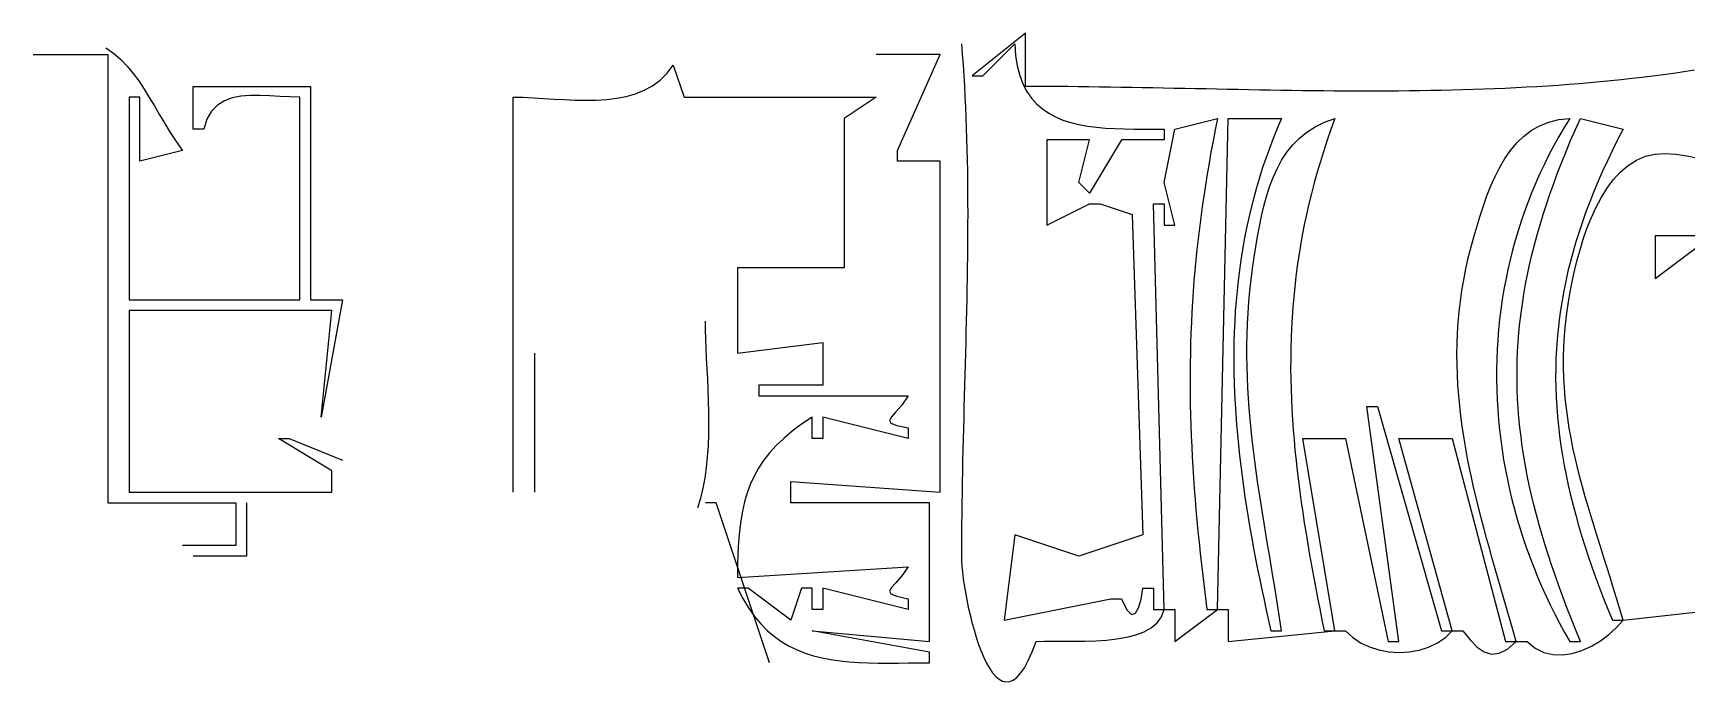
# Model space of a CAD drawing. Header units: metres. Extents: x 249 to 997, y 92 to 756.
# Drawn here: x 372 to 527, y 411.2 to 472 of the extents above; entities that cross this region are included whole.
import ezdxf

# ---------------------------------------------------------------- set-up
doc = ezdxf.new("R2010")
doc.units = ezdxf.units.M

msp = doc.modelspace()

# ---------------------------------------------------------------- linework, layer by layer
for p, q in [((465, 472), (460, 468)), ((465, 467), (465, 472)), ((372, 470), (379, 470)), ((378.8155, 470.6288), (379.5497, 470.1106)), ((379, 470), (379, 428)), ((379.5497, 470.1106), (380.2163, 469.534)), ((457, 470), (451, 470)), ((453, 461), (457, 470)), ((459, 471), (459.0787, 470.0153)), ((459.0787, 470.0153), (459.1507, 469.0289)), ((461, 468), (464, 471)), ((464, 471), (464.0779, 469.909)), ((464.0779, 469.909), (464.2333, 468.9218)), ((380.2163, 469.534), (380.8256, 468.9047)), ((380.8256, 468.9047), (381.3877, 468.2286)), ((381.3877, 468.2286), (381.9127, 467.5116)), ((430.7643, 467.5954), (431.4174, 468.2363)), ((431.4174, 468.2363), (432, 469)), ((432, 469), (433, 466)), ((459.1507, 469.0289), (459.2164, 468.0409)), ((464.2333, 468.9218), (464.4626, 468.0332)), ((524.7589, 468.0928), (523.7809, 467.9655)), ((525.7354, 468.227), (524.7589, 468.0928)), ((526.7103, 468.3682), (525.7354, 468.227)), ((527.6836, 468.5167), (526.7103, 468.3682)), ((381.9127, 467.5116), (382.4108, 466.7594)), ((382.4108, 466.7594), (382.8923, 465.9778)), ((387, 463), (387, 467)), ((387, 467), (398, 467)), ((398, 467), (398, 447)), ((428.4486, 466.3104), (429.2734, 466.6423)), ((429.2734, 466.6423), (430.0475, 467.0673)), ((430.0475, 467.0673), (430.7643, 467.5954)), ((459.2164, 468.0409), (459.2759, 467.0512)), ((459.2759, 467.0512), (459.3293, 466.06)), ((460, 468), (461, 468)), ((464.4626, 468.0332), (464.7619, 467.2382)), ((464.7619, 467.2382), (465.1278, 466.5313)), ((465.9882, 466.9987), (465, 467)), ((465.1278, 466.5313), (465.5566, 465.9076)), ((466.9776, 466.9951), (465.9882, 466.9987)), ((467.9681, 466.9892), (466.9776, 466.9951)), ((468.9596, 466.9813), (467.9681, 466.9892)), ((469.9521, 466.9715), (468.9596, 466.9813)), ((470.9456, 466.96), (469.9521, 466.9715)), ((471.94, 466.9468), (470.9456, 466.96)), ((472.9352, 466.9322), (471.94, 466.9468)), ((473.9313, 466.9164), (472.9352, 466.9322)), ((474.9281, 466.8994), (473.9313, 466.9164)), ((475.9257, 466.8814), (474.9281, 466.8994)), ((476.9239, 466.8627), (475.9257, 466.8814)), ((477.9228, 466.8432), (476.9239, 466.8627)), ((478.9223, 466.8233), (477.9228, 466.8432)), ((479.9223, 466.8031), (478.9223, 466.8233)), ((480.9228, 466.7827), (479.9223, 466.8031)), ((481.9238, 466.7622), (480.9228, 466.7827)), ((482.9252, 466.7419), (481.9238, 466.7622)), ((483.927, 466.7219), (482.9252, 466.7419)), ((484.929, 466.7024), (483.927, 466.7219)), ((485.9314, 466.6834), (484.929, 466.7024)), ((486.934, 466.6652), (485.9314, 466.6834)), ((487.9368, 466.648), (486.934, 466.6652)), ((488.9397, 466.6318), (487.9368, 466.648)), ((489.9427, 466.6168), (488.9397, 466.6318)), ((490.9457, 466.6033), (489.9427, 466.6168)), ((491.9488, 466.5912), (490.9457, 466.6033)), ((492.9519, 466.5809), (491.9488, 466.5912)), ((493.9548, 466.5725), (492.9519, 466.5809)), ((494.9576, 466.5661), (493.9548, 466.5725)), ((495.9603, 466.5618), (494.9576, 466.5661)), ((496.9627, 466.5599), (495.9603, 466.5618)), ((497.9649, 466.5605), (496.9627, 466.5599)), ((498.9667, 466.5638), (497.9649, 466.5605)), ((499.9682, 466.5698), (498.9667, 466.5638)), ((500.9693, 466.5788), (499.9682, 466.5698)), ((501.97, 466.5909), (500.9693, 466.5788)), ((502.9701, 466.6064), (501.97, 466.5909)), ((503.9698, 466.6252), (502.9701, 466.6064)), ((504.9688, 466.6476), (503.9698, 466.6252)), ((505.9673, 466.6738), (504.9688, 466.6476)), ((506.965, 466.7039), (505.9673, 466.6738)), ((507.9621, 466.7381), (506.965, 466.7039)), ((508.9584, 466.7765), (507.9621, 466.7381)), ((509.9538, 466.8192), (508.9584, 466.7765)), ((510.9485, 466.8665), (509.9538, 466.8192)), ((511.9422, 466.9185), (510.9485, 466.8665)), ((512.935, 466.9753), (511.9422, 466.9185)), ((513.9268, 467.0372), (512.935, 466.9753)), ((514.9176, 467.1042), (513.9268, 467.0372)), ((515.9073, 467.1765), (514.9176, 467.1042)), ((516.8959, 467.2543), (515.9073, 467.1765)), ((517.8833, 467.3377), (516.8959, 467.2543)), ((518.8696, 467.427), (517.8833, 467.3377)), ((519.8545, 467.5222), (518.8696, 467.427)), ((520.8382, 467.6235), (519.8545, 467.5222)), ((521.8205, 467.731), (520.8382, 467.6235)), ((522.8014, 467.845), (521.8205, 467.731)), ((523.7809, 467.9655), (522.8014, 467.845)), ((382, 466), (381, 466)), ((381, 466), (381, 447)), ((382, 460), (382, 466)), ((382.8923, 465.9778), (383.3673, 465.1728)), ((383.3673, 465.1728), (383.8458, 464.3502)), ((389.275, 465.2477), (388.7273, 464.6864)), ((389.9251, 465.6519), (389.275, 465.2477)), ((390.6626, 465.9221), (389.9251, 465.6519)), ((391.4723, 466.0813), (390.6626, 465.9221)), ((392.3391, 466.1527), (391.4723, 466.0813)), ((393.2479, 466.1593), (392.3391, 466.1527)), ((394.1835, 466.1242), (393.2479, 466.1593)), ((395.1308, 466.0706), (394.1835, 466.1242)), ((396.0746, 466.0215), (395.1308, 466.0706)), ((397, 466), (396.0746, 466.0215)), ((397, 447), (397, 466)), ((417, 429), (417, 466)), ((417, 466), (417.9184, 465.984)), ((417.9184, 465.984), (418.8653, 465.9428)), ((418.8653, 465.9428), (419.834, 465.8861)), ((419.834, 465.8861), (420.8181, 465.8239)), ((420.8181, 465.8239), (421.8107, 465.766)), ((421.8107, 465.766), (422.8055, 465.7222)), ((422.8055, 465.7222), (423.7957, 465.7026)), ((423.7957, 465.7026), (424.7749, 465.7168)), ((424.7749, 465.7168), (425.7363, 465.7748)), ((425.7363, 465.7748), (426.6735, 465.8865)), ((426.6735, 465.8865), (427.5798, 466.0618)), ((427.5798, 466.0618), (428.4486, 466.3104)), ((433, 466), (451, 466)), ((451, 466), (448, 464)), ((459.3293, 466.06), (459.377, 465.0674)), ((459.377, 465.0674), (459.4192, 464.0734)), ((465.5566, 465.9076), (466.0446, 465.3618)), ((466.0446, 465.3618), (466.5882, 464.8887)), ((383.8458, 464.3502), (384.3382, 463.5158)), ((384.3382, 463.5158), (384.8546, 462.6754)), ((388.2973, 463.9448), (388, 463)), ((388.7273, 464.6864), (388.2973, 463.9448)), ((448, 464), (448, 450)), ((459.4192, 464.0734), (459.456, 463.0781)), ((466.5882, 464.8887), (467.1838, 464.4831)), ((467.1838, 464.4831), (467.8278, 464.1399)), ((467.8278, 464.1399), (468.5164, 463.8539)), ((468.5164, 463.8539), (469.246, 463.6199)), ((469.246, 463.6199), (470.0131, 463.4327)), ((470.0131, 463.4327), (470.8139, 463.2872)), ((479, 463), (483, 464)), ((483, 464), (482.7848, 462.9367)), ((483, 418), (484, 464)), ((484, 464), (489, 464)), ((489, 464), (488.5965, 463.0629)), ((492.1564, 463.2243), (493.0308, 463.6519)), ((493.0308, 463.6519), (494, 464)), ((494, 464), (493.6291, 462.9814)), ((513.1738, 463.3109), (514.0325, 463.6553)), ((514.0325, 463.6553), (514.9728, 463.8881)), ((514.9728, 463.8881), (516, 464)), ((516, 464), (515.4838, 463.1589)), ((516.5349, 462.9549), (517, 464)), ((517, 464), (521, 463)), ((384.8546, 462.6754), (385.4051, 461.8348)), ((388, 463), (387, 463)), ((459.456, 463.0781), (459.4877, 462.0815)), ((459.4877, 462.0815), (459.5144, 461.0838)), ((471, 462), (467, 462)), ((467, 462), (467, 454)), ((470, 458), (471, 462)), ((470.8139, 463.2872), (471.6449, 463.1781)), ((474, 462), (471, 457)), ((471.6449, 463.1781), (472.5024, 463.1003)), ((472.5024, 463.1003), (473.3827, 463.0485)), ((473.3827, 463.0485), (474.2823, 463.0177)), ((478, 462), (474, 462)), ((474.2823, 463.0177), (475.1974, 463.0026)), ((475.1974, 463.0026), (476.1245, 462.9981)), ((476.1245, 462.9981), (477.0599, 462.9989)), ((477.0599, 462.9989), (478, 463)), ((478, 463), (478, 462)), ((478, 458), (479, 463)), ((482.5799, 461.8822), (482.385, 460.836)), ((482.7848, 462.9367), (482.5799, 461.8822)), ((488.2147, 462.1241), (487.854, 461.1835)), ((488.5965, 463.0629), (488.2147, 462.1241)), ((490.0433, 461.5191), (490.6685, 462.1524)), ((490.6685, 462.1524), (491.3709, 462.7227)), ((491.3709, 462.7227), (492.1564, 463.2243)), ((493.2778, 461.9684), (492.9456, 460.9606)), ((493.6291, 462.9814), (493.2778, 461.9684)), ((511.035, 461.7035), (511.6804, 462.3256)), ((511.6804, 462.3256), (512.3916, 462.8645)), ((512.3916, 462.8645), (513.1738, 463.3109)), ((514.9885, 462.3106), (514.5138, 461.4551)), ((515.4838, 463.1589), (514.9885, 462.3106)), ((515.6635, 460.9007), (516.0894, 461.922)), ((516.0894, 461.922), (516.5349, 462.9549)), ((520.487, 462.0071), (519.9969, 461.022)), ((521, 463), (520.487, 462.0071)), ((386, 461), (382, 460)), ((385.4051, 461.8348), (386, 461)), ((453, 460), (453, 461)), ((459.5144, 461.0838), (459.5365, 460.0849)), ((482.385, 460.836), (482.2001, 459.7976)), ((487.854, 461.1835), (487.5142, 460.2412)), ((489.0013, 460.0852), (489.4895, 460.8282)), ((489.4895, 460.8282), (490.0433, 461.5191)), ((492.9456, 460.9606), (492.6324, 459.958)), ((509.9208, 460.2482), (510.4503, 461.0079)), ((510.4503, 461.0079), (511.035, 461.7035)), ((514.0599, 460.5929), (513.6265, 459.7242)), ((514.5138, 461.4551), (514.0599, 460.5929)), ((515.257, 459.8906), (515.6635, 460.9007)), ((519.9969, 461.022), (519.5294, 460.0444)), ((522.2517, 460.0961), (523.1049, 460.4544)), ((523.1049, 460.4544), (523.9947, 460.654)), ((523.9947, 460.654), (524.9443, 460.718)), ((524.9443, 460.718), (525.9411, 460.665)), ((525.9411, 460.665), (526.9729, 460.5138)), ((526.9729, 460.5138), (528.0272, 460.2828)), ((457, 460), (453, 460)), ((457, 429), (457, 460)), ((459.5365, 460.0849), (459.554, 459.0851)), ((459.554, 459.0851), (459.5673, 458.0843)), ((482.025, 458.7668), (481.8597, 457.743)), ((482.2001, 459.7976), (482.025, 458.7668)), ((487.1949, 459.2973), (486.8957, 458.3518)), ((487.5142, 460.2412), (487.1949, 459.2973)), ((488.1981, 458.4649), (488.5727, 459.2956)), ((488.5727, 459.2956), (489.0013, 460.0852)), ((492.3378, 458.9601), (492.0614, 457.9668)), ((492.6324, 459.958), (492.3378, 458.9601)), ((509.0066, 458.5743), (509.4413, 459.4338)), ((509.4413, 459.4338), (509.9208, 460.2482)), ((513.2136, 458.8492), (512.8211, 457.9683)), ((513.6265, 459.7242), (513.2136, 458.8492)), ((514.5022, 457.9018), (514.87, 458.8911)), ((514.87, 458.8911), (515.257, 459.8906)), ((519.0845, 459.0739), (518.6619, 458.1101)), ((519.5294, 460.0444), (519.0845, 459.0739)), ((520.0859, 458.2611), (520.745, 458.9827)), ((520.745, 458.9827), (521.4661, 459.5999)), ((521.4661, 459.5999), (522.2517, 460.0961)), ((459.5673, 458.0843), (459.5766, 457.0826)), ((471, 457), (470, 458)), ((479, 454), (478, 458)), ((481.8597, 457.743), (481.704, 456.7259)), ((486.6162, 457.4048), (486.356, 456.4563)), ((486.8957, 458.3518), (486.6162, 457.4048)), ((487.5869, 456.7023), (487.8714, 457.5987)), ((487.8714, 457.5987), (488.1981, 458.4649)), ((492.0614, 457.9668), (491.8029, 456.9777)), ((508.2504, 456.7578), (508.6114, 457.6791)), ((508.6114, 457.6791), (509.0066, 458.5743)), ((512.8211, 457.9683), (512.4489, 457.0817)), ((514.1536, 456.9222), (514.5022, 457.9018)), ((518.6619, 458.1101), (518.2616, 457.1527)), ((518.9421, 456.5722), (519.4858, 457.452)), ((519.4858, 457.452), (520.0859, 458.2611)), ((459.5766, 457.0826), (459.5819, 456.08)), ((459.5819, 456.08), (459.5837, 455.0768)), ((467, 454), (471, 456)), ((471, 456), (472, 456)), ((472, 456), (475, 455)), ((478, 418), (477, 456)), ((477, 456), (478, 456)), ((478, 456), (478, 454)), ((481.5579, 455.7151), (481.4212, 454.7102)), ((481.704, 456.7259), (481.5579, 455.7151)), ((486.356, 456.4563), (486.1149, 455.5064)), ((487.1212, 454.8413), (487.3388, 455.7813)), ((487.3388, 455.7813), (487.5869, 456.7023)), ((491.5621, 455.9927), (491.3387, 455.0115)), ((491.8029, 456.9777), (491.5621, 455.9927)), ((507.61, 454.8744), (507.9183, 455.8197)), ((507.9183, 455.8197), (508.2504, 456.7578)), ((512.0971, 456.1897), (511.7654, 455.2927)), ((512.4489, 457.0817), (512.0971, 456.1897)), ((513.5137, 454.9902), (513.8241, 455.9518)), ((513.8241, 455.9518), (514.1536, 456.9222)), ((517.8833, 456.2013), (517.527, 455.2555)), ((518.2616, 457.1527), (517.8833, 456.2013)), ((518.4521, 455.6384), (518.9421, 456.5722)), ((459.5837, 455.0768), (459.582, 454.0728)), ((475, 455), (476, 425)), ((481.4212, 454.7102), (481.2938, 453.7108)), ((485.8923, 454.5552), (485.688, 453.6026)), ((486.1149, 455.5064), (485.8923, 454.5552)), ((486.9282, 453.8876), (487.1212, 454.8413)), ((491.3387, 455.0115), (491.1322, 454.0339)), ((507.32, 453.9313), (507.61, 454.8744)), ((511.4538, 454.3907), (511.1622, 453.4843)), ((511.7654, 455.2927), (511.4538, 454.3907)), ((513.2222, 454.0367), (513.5137, 454.9902)), ((517.1925, 454.3151), (516.8796, 453.3797)), ((517.527, 455.2555), (517.1925, 454.3151)), ((517.6215, 453.676), (518.0128, 454.6675)), ((518.0128, 454.6675), (518.4521, 455.6384)), ((459.5771, 453.0682), (459.5693, 452.0631)), ((459.582, 454.0728), (459.5771, 453.0682)), ((478, 454), (479, 454)), ((481.1756, 452.7165), (481.0665, 451.7268)), ((481.2938, 453.7108), (481.1756, 452.7165)), ((485.5016, 452.6487), (485.3327, 451.6937)), ((485.688, 453.6026), (485.5016, 452.6487)), ((486.593, 451.9614), (486.7541, 452.9258)), ((486.7541, 452.9258), (486.9282, 453.8876)), ((490.9424, 453.0595), (490.769, 452.0882)), ((491.1322, 454.0339), (490.9424, 453.0595)), ((506.7519, 451.9614), (507.0432, 453)), ((507.0432, 453), (507.32, 453.9313)), ((510.8907, 452.5735), (510.639, 451.6588)), ((511.1622, 453.4843), (510.8907, 452.5735)), ((512.6958, 452.1527), (512.9496, 453.0911)), ((512.9496, 453.0911), (513.2222, 454.0367)), ((516.8796, 453.3797), (516.5882, 452.4489)), ((516.9721, 451.6991), (517.2756, 452.681)), ((517.2756, 452.681), (517.6215, 453.676)), ((534, 453), (524, 453)), ((524, 453), (524, 449)), ((459.5586, 451.0576), (459.5454, 450.0516)), ((459.5693, 452.0631), (459.5586, 451.0576)), ((481.0665, 451.7268), (480.9664, 450.7414)), ((485.3327, 451.6937), (485.1809, 450.7375)), ((486.439, 451), (486.593, 451.9614)), ((490.6117, 451.1197), (490.4701, 450.1537)), ((490.769, 452.0882), (490.6117, 451.1197)), ((506.4924, 450.9301), (506.7519, 451.9614)), ((510.639, 451.6588), (510.4071, 450.7403)), ((512.2443, 450.2957), (512.4607, 451.221)), ((512.4607, 451.221), (512.6958, 452.1527)), ((516.3182, 451.5223), (516.0693, 450.5996)), ((516.5882, 452.4489), (516.3182, 451.5223)), ((516.7085, 450.7471), (516.9721, 451.6991)), ((524, 449), (528, 452)), ((448, 450), (438, 450)), ((438, 450), (438, 442)), ((459.5454, 450.0516), (459.5298, 449.0454)), ((480.8752, 449.7599), (480.7927, 448.7819)), ((480.9664, 450.7414), (480.8752, 449.7599)), ((485.0459, 449.7802), (484.9272, 448.8218)), ((485.1809, 450.7375), (485.0459, 449.7802)), ((486.1456, 448.8894), (486.2811, 449.9401)), ((486.2811, 449.9401), (486.439, 451)), ((490.4701, 450.1537), (490.344, 449.1901)), ((506.0652, 448.8883), (506.2638, 449.9059)), ((506.2638, 449.9059), (506.4924, 450.9301)), ((510.1949, 449.8184), (510.0024, 448.8934)), ((510.4071, 450.7403), (510.1949, 449.8184)), ((512.0463, 449.3762), (512.2443, 450.2957)), ((515.8416, 449.6805), (515.6347, 448.7646)), ((516.0693, 450.5996), (515.8416, 449.6805)), ((516.2893, 449), (516.4817, 449.8418)), ((516.4817, 449.8418), (516.7085, 450.7471)), ((459.5121, 448.0388), (459.4925, 447.0321)), ((459.5298, 449.0454), (459.5121, 448.0388)), ((480.7927, 448.7819), (480.7189, 447.807)), ((484.9272, 448.8218), (484.8246, 447.8625)), ((486.0317, 447.8474), (486.1456, 448.8894)), ((490.233, 448.2284), (490.1368, 447.2686)), ((490.344, 449.1901), (490.233, 448.2284)), ((505.8956, 447.877), (506.0652, 448.8883)), ((509.8295, 447.9655), (509.6761, 447.0349)), ((510.0024, 448.8934), (509.8295, 447.9655)), ((511.7058, 447.5526), (511.8669, 448.462)), ((511.8669, 448.462), (512.0463, 449.3762)), ((515.6347, 448.7646), (515.4486, 447.8515)), ((516.0639, 447.8974), (516.2893, 449)), ((381, 447), (397, 447)), ((398, 447), (401, 447)), ((401, 447), (399, 436)), ((459.4925, 447.0321), (459.4711, 446.0253)), ((480.6537, 446.8347), (480.5969, 445.8647)), ((480.7189, 447.807), (480.6537, 446.8347)), ((484.7376, 446.9022), (484.6659, 445.9411)), ((484.8246, 447.8625), (484.7376, 446.9022)), ((485.8653, 445.7873), (485.9385, 446.8135)), ((485.9385, 446.8135), (486.0317, 447.8474)), ((490.1368, 447.2686), (490.0551, 446.3103)), ((505.6401, 445.8723), (505.7543, 446.8718)), ((505.7543, 446.8718), (505.8956, 447.877)), ((509.6761, 447.0349), (509.5421, 446.1021)), ((511.4384, 445.7465), (511.563, 446.6476)), ((511.563, 446.6476), (511.7058, 447.5526)), ((515.2832, 446.9409), (515.1382, 446.0325)), ((515.4486, 447.8515), (515.2832, 446.9409)), ((515.7203, 445.752), (515.8746, 446.8152)), ((515.8746, 446.8152), (516.0639, 447.8974)), ((400, 446), (381, 446)), ((381, 446), (381, 429)), ((399, 436), (400, 446)), ((435.0096, 444.208), (435, 445)), ((459.4483, 445.0184), (459.4242, 444.0116)), ((459.4711, 446.0253), (459.4483, 445.0184)), ((480.5485, 444.8966), (480.5083, 443.93)), ((480.5969, 445.8647), (480.5485, 444.8966)), ((484.6092, 444.9791), (484.5669, 444.0163)), ((484.6659, 445.9411), (484.6092, 444.9791)), ((485.8112, 444.7682), (485.8653, 445.7873)), ((489.9876, 445.3532), (489.934, 444.3973)), ((490.0551, 446.3103), (489.9876, 445.3532)), ((505.4901, 443.8891), (505.5524, 444.8781)), ((505.5524, 444.8781), (505.6401, 445.8723)), ((509.4274, 445.1672), (509.332, 444.2306)), ((509.5421, 446.1021), (509.4274, 445.1672)), ((511.2436, 443.9539), (511.332, 444.8487)), ((511.332, 444.8487), (511.4384, 445.7465)), ((515.0135, 445.1258), (514.909, 444.2205)), ((515.1382, 446.0325), (515.0135, 445.1258)), ((515.5995, 444.7068), (515.7203, 445.752)), ((435.0357, 443.3637), (435.0096, 444.208)), ((435.074, 442.4729), (435.0357, 443.3637)), ((459.4242, 444.0116), (459.399, 443.0049)), ((480.5083, 443.93), (480.4763, 442.9644)), ((484.5669, 444.0163), (484.5389, 443.0529)), ((485.7575, 442.7493), (485.7756, 443.7557)), ((485.7756, 443.7557), (485.8112, 444.7682)), ((489.8939, 443.4421), (489.867, 442.4874)), ((489.934, 444.3973), (489.8939, 443.4421)), ((505.4524, 442.9048), (505.4901, 443.8891)), ((509.2559, 443.2925), (509.1988, 442.3531)), ((509.332, 444.2306), (509.2559, 443.2925)), ((511.1731, 443.0614), (511.2436, 443.9539)), ((514.8246, 443.3164), (514.76, 442.4129)), ((514.909, 444.2205), (514.8246, 443.3164)), ((515.4538, 442.6655), (515.5111, 443.6783)), ((515.5111, 443.6783), (515.5995, 444.7068)), ((419, 442), (419, 429)), ((435.1206, 441.5415), (435.074, 442.4729)), ((438, 442), (446, 443)), ((446, 443), (446, 439)), ((459.3729, 441.9983), (459.3463, 440.992)), ((459.399, 443.0049), (459.3729, 441.9983)), ((480.4522, 441.9995), (480.4361, 441.0349)), ((480.4763, 442.9644), (480.4522, 441.9995)), ((484.5246, 442.0887), (484.5237, 441.1239)), ((484.5389, 443.0529), (484.5246, 442.0887)), ((485.7561, 441.7485), (485.7575, 442.7493)), ((485.7708, 440.7528), (485.7561, 441.7485)), ((489.867, 442.4874), (489.8531, 441.5331)), ((505.4383, 441.925), (505.4524, 442.9048)), ((505.447, 440.9492), (505.4383, 441.925)), ((509.1988, 442.3531), (509.1608, 441.4129)), ((511.0858, 441.2818), (511.1206, 442.1709)), ((511.1206, 442.1709), (511.1731, 443.0614)), ((514.76, 442.4129), (514.7152, 441.5098)), ((515.4263, 441.6671), (515.4538, 442.6655)), ((435.171, 440.5754), (435.1206, 441.5415)), ((435.2213, 439.5806), (435.171, 440.5754)), ((459.3463, 440.992), (459.3191, 439.986)), ((480.4361, 441.0349), (480.4278, 440.0701)), ((484.5237, 441.1239), (484.5359, 440.1586)), ((485.8006, 439.7616), (485.7708, 440.7528)), ((489.8531, 441.5331), (489.8518, 440.5787)), ((489.8518, 440.5787), (489.8628, 439.6242)), ((505.4776, 439.9773), (505.447, 440.9492)), ((509.1418, 440.472), (509.1416, 439.5307)), ((509.1608, 441.4129), (509.1418, 440.472)), ((511.0687, 440.3937), (511.0858, 441.2818)), ((511.0693, 439.506), (511.0687, 440.3937)), ((514.69, 440.6068), (514.6842, 439.7034)), ((514.7152, 441.5098), (514.69, 440.6068)), ((515.4273, 440.6821), (515.4263, 441.6671)), ((515.4556, 439.7092), (515.4273, 440.6821)), ((435.2671, 438.5629), (435.2213, 439.5806)), ((446, 439), (440, 439)), ((440, 439), (440, 438)), ((459.2918, 438.9804), (459.2645, 437.9752)), ((459.3191, 439.986), (459.2918, 438.9804)), ((480.4278, 440.0701), (480.4271, 439.1048)), ((480.4271, 439.1048), (480.4341, 438.1386)), ((484.5359, 440.1586), (484.5608, 439.1928)), ((484.5608, 439.1928), (484.598, 438.2265)), ((485.8448, 438.7744), (485.8006, 439.7616)), ((485.9026, 437.7908), (485.8448, 438.7744)), ((489.8628, 439.6242), (489.8858, 438.6692)), ((489.8858, 438.6692), (489.9204, 437.7135)), ((505.5292, 439.0089), (505.4776, 439.9773)), ((505.6008, 438.0436), (505.5292, 439.0089)), ((509.1416, 439.5307), (509.1603, 438.5894)), ((511.0874, 438.6183), (511.0693, 439.506)), ((511.123, 437.7301), (511.0874, 438.6183)), ((514.6842, 439.7034), (514.6977, 438.7993)), ((514.6977, 438.7993), (514.7304, 437.8941)), ((515.5098, 438.7473), (515.4556, 439.7092)), ((515.5887, 437.7952), (515.5098, 438.7473)), ((435.3044, 437.5283), (435.2671, 438.5629)), ((435.3289, 436.4827), (435.3044, 437.5283)), ((440, 438), (454, 438)), ((453.3982, 437.1373), (452.845, 436.5017)), ((454, 438), (453.3982, 437.1373)), ((459.2645, 437.9752), (459.2374, 436.9705)), ((480.4341, 438.1386), (480.4485, 437.171)), ((480.4485, 437.171), (480.4703, 436.2017)), ((484.598, 438.2265), (484.6472, 437.2598)), ((484.6472, 437.2598), (484.7079, 436.2928)), ((485.9732, 436.8101), (485.9026, 437.7908)), ((489.9204, 437.7135), (489.9664, 436.7568)), ((505.6916, 437.0812), (505.6008, 438.0436)), ((505.8006, 436.1213), (505.6916, 437.0812)), ((509.1603, 438.5894), (509.1977, 437.6483)), ((509.1977, 437.6483), (509.2538, 436.7076)), ((511.1759, 436.8409), (511.123, 437.7301)), ((514.7304, 437.8941), (514.7821, 436.9875)), ((515.6911, 436.8518), (515.5887, 437.7952)), ((435.3366, 435.432), (435.3289, 436.4827)), ((445, 436), (444.0221, 435.3446)), ((445, 434), (445, 436)), ((454, 434), (446, 436)), ((446, 436), (446, 434)), ((452.4316, 436.0437), (452.2492, 435.714)), ((452.2492, 435.714), (452.389, 435.4631)), ((452.845, 436.5017), (452.4316, 436.0437)), ((459.2107, 435.9665), (459.1846, 434.9631)), ((459.2374, 436.9705), (459.2107, 435.9665)), ((480.4703, 436.2017), (480.4994, 435.2303)), ((484.7079, 436.2928), (484.7798, 435.3254)), ((486.0558, 435.832), (485.9732, 436.8101)), ((486.1496, 434.8558), (486.0558, 435.832)), ((489.9664, 436.7568), (490.0235, 435.7989)), ((490.0235, 435.7989), (490.0912, 434.8395)), ((500, 415), (497, 437)), ((497, 437), (498, 437)), ((498, 437), (504, 416)), ((505.9271, 435.1636), (505.8006, 436.1213)), ((509.2538, 436.7076), (509.3284, 435.7677)), ((509.3284, 435.7677), (509.4216, 434.8288)), ((511.2462, 435.9503), (511.1759, 436.8409)), ((511.3337, 435.0577), (511.2462, 435.9503)), ((514.7821, 436.9875), (514.8527, 436.0792)), ((514.8527, 436.0792), (514.942, 435.1688)), ((515.8156, 435.916), (515.6911, 436.8518)), ((515.961, 434.9865), (515.8156, 435.916)), ((400, 431), (395, 434)), ((395, 434), (396, 434)), ((396, 434), (401, 432)), ((435.2845, 433.339), (435.3232, 434.3821)), ((435.3232, 434.3821), (435.3366, 435.432)), ((442.3463, 434.022), (441.6387, 433.348)), ((443.1392, 434.6865), (442.3463, 434.022)), ((444.0221, 435.3446), (443.1392, 434.6865)), ((446, 434), (445, 434)), ((452.389, 435.4631), (452.9422, 435.2415)), ((452.9422, 435.2415), (454, 435)), ((454, 435), (454, 434)), ((459.1846, 434.9631), (459.1595, 433.9604)), ((480.4994, 435.2303), (480.5356, 434.2563)), ((480.5356, 434.2563), (480.5789, 433.2794)), ((484.7798, 435.3254), (484.8626, 434.3579)), ((484.8626, 434.3579), (484.9558, 433.3901)), ((486.2538, 433.8811), (486.1496, 434.8558)), ((490.0912, 434.8395), (490.1694, 433.8784)), ((494, 416), (491, 434)), ((491, 434), (495, 434)), ((495, 434), (499, 415)), ((505, 416), (500, 434)), ((500, 434), (505, 434)), ((505, 434), (510, 415)), ((506.0699, 434.2078), (505.9271, 435.1636)), ((506.2284, 433.2536), (506.0699, 434.2078)), ((509.4216, 434.8288), (509.5332, 433.8912)), ((511.4383, 434.1626), (511.3337, 435.0577)), ((511.5599, 433.2646), (511.4383, 434.1626)), ((514.942, 435.1688), (515.0498, 434.2559)), ((515.0498, 434.2559), (515.1761, 433.3403)), ((516.1261, 434.0623), (515.961, 434.9865)), ((516.3094, 433.1421), (516.1261, 434.0623)), ((435.2164, 432.3085), (435.2845, 433.339)), ((441.0115, 432.6609), (440.46, 431.9573)), ((441.6387, 433.348), (441.0115, 432.6609)), ((459.1353, 432.9586), (459.1125, 431.9576)), ((459.1595, 433.9604), (459.1353, 432.9586)), ((480.5789, 433.2794), (480.6291, 432.2991)), ((484.9558, 433.3901), (485.0591, 432.4222)), ((485.0591, 432.4222), (485.1721, 431.4543)), ((486.3676, 432.9074), (486.2538, 433.8811)), ((486.4902, 431.9341), (486.3676, 432.9074)), ((490.1694, 433.8784), (490.2577, 432.9154)), ((490.2577, 432.9154), (490.3558, 431.9501)), ((506.4015, 432.3007), (506.2284, 433.2536)), ((509.5332, 433.8912), (509.6631, 432.9552)), ((509.6631, 432.9552), (509.8114, 432.0211)), ((511.6985, 432.3632), (511.5599, 433.2646)), ((515.1761, 433.3403), (515.3206, 432.4214)), ((515.3206, 432.4214), (515.4833, 431.499)), ((516.5099, 432.2248), (516.3094, 433.1421)), ((400, 429), (400, 431)), ((434.9753, 430.309), (435.1148, 431.2965)), ((435.1148, 431.2965), (435.2164, 432.3085)), ((439.9795, 431.234), (439.565, 430.4874)), ((440.46, 431.9573), (439.9795, 431.234)), ((459.0912, 430.9576), (459.0715, 429.9586)), ((459.1125, 431.9576), (459.0912, 430.9576)), ((480.6291, 432.2991), (480.6861, 431.3151)), ((480.6861, 431.3151), (480.7499, 430.3269)), ((485.1721, 431.4543), (485.2945, 430.4863)), ((486.6208, 430.9607), (486.4902, 431.9341)), ((486.7587, 429.9867), (486.6208, 430.9607)), ((490.3558, 431.9501), (490.4634, 430.9824)), ((490.4634, 430.9824), (490.5801, 430.012)), ((506.5884, 431.3487), (506.4015, 432.3007)), ((506.7882, 430.3973), (506.5884, 431.3487)), ((509.8114, 432.0211), (509.9778, 431.0892)), ((509.9778, 431.0892), (510.1624, 430.1596)), ((511.854, 431.4579), (511.6985, 432.3632)), ((512.0263, 430.5482), (511.854, 431.4579)), ((515.4833, 431.499), (515.664, 430.5727)), ((516.7261, 431.3093), (516.5099, 432.2248)), ((516.9569, 430.3944), (516.7261, 431.3093)), ((434.5665, 428.4311), (434.794, 429.3519)), ((434.794, 429.3519), (434.9753, 430.309)), ((439.2118, 429.7143), (438.9151, 428.9111)), ((439.565, 430.4874), (439.2118, 429.7143)), ((443, 428), (443, 430)), ((443, 430), (457, 429)), ((459.0715, 429.9586), (459.0538, 428.9606)), ((480.7499, 430.3269), (480.8202, 429.3342)), ((480.8202, 429.3342), (480.8971, 428.3366)), ((485.2945, 430.4863), (485.4259, 429.5183)), ((485.4259, 429.5183), (485.5658, 428.5504)), ((486.9029, 429.0116), (486.7587, 429.9867)), ((490.5801, 430.012), (490.7056, 429.0385)), ((506.9999, 429.4462), (506.7882, 430.3973)), ((507.2227, 428.4951), (506.9999, 429.4462)), ((510.1624, 430.1596), (510.365, 429.2328)), ((512.2153, 429.6336), (512.0263, 430.5482)), ((512.421, 428.7137), (512.2153, 429.6336)), ((515.664, 430.5727), (515.8625, 429.6422)), ((515.8625, 429.6422), (516.0787, 428.7072)), ((517.2009, 429.4789), (516.9569, 430.3944)), ((517.4569, 428.5617), (517.2009, 429.4789)), ((379, 428), (391, 428)), ((381, 429), (400, 429)), ((391, 428), (391, 424)), ((392, 428), (392, 423)), ((434.2887, 427.5526), (434.5665, 428.4311)), ((436, 428), (435, 428)), ((441, 413), (436, 428)), ((438.6701, 428.0746), (438.472, 427.2014)), ((438.9151, 428.9111), (438.6701, 428.0746)), ((456, 428), (443, 428)), ((456, 415), (456, 428)), ((459.0383, 427.9639), (459.025, 426.9684)), ((459.0538, 428.9606), (459.0383, 427.9639)), ((480.8971, 428.3366), (480.9804, 427.3336)), ((485.5658, 428.5504), (485.714, 427.5827)), ((487.0528, 428.0348), (486.9029, 429.0116)), ((487.2075, 427.056), (487.0528, 428.0348)), ((490.7056, 429.0385), (490.8397, 428.0619)), ((490.8397, 428.0619), (490.982, 427.0818)), ((507.4557, 427.5436), (507.2227, 428.4951)), ((510.365, 429.2328), (510.5856, 428.309)), ((510.5856, 428.309), (510.8241, 427.3884)), ((512.6432, 427.7879), (512.421, 428.7137)), ((512.8818, 426.8558), (512.6432, 427.7879)), ((516.0787, 428.7072), (516.3125, 427.7672)), ((516.3125, 427.7672), (516.5636, 426.8219)), ((517.7236, 427.6416), (517.4569, 428.5617)), ((438.316, 426.288), (438.1973, 425.331)), ((438.472, 427.2014), (438.316, 426.288)), ((459.025, 426.9684), (459.0144, 425.9741)), ((480.9804, 427.3336), (481.07, 426.3249)), ((481.07, 426.3249), (481.1657, 425.31)), ((485.714, 427.5827), (485.8701, 426.6151)), ((485.8701, 426.6151), (486.0336, 425.6478)), ((487.3663, 426.0744), (487.2075, 427.056)), ((490.982, 427.0818), (491.1323, 426.098)), ((507.6979, 426.5916), (507.4557, 427.5436)), ((507.9485, 425.6385), (507.6979, 426.5916)), ((510.8241, 427.3884), (511.0805, 426.4714)), ((511.0805, 426.4714), (511.3545, 425.5582)), ((513.1369, 425.9169), (512.8818, 426.8558)), ((516.5636, 426.8219), (516.832, 425.8709)), ((517.9997, 426.7174), (517.7236, 427.6416)), ((518.284, 425.7881), (517.9997, 426.7174)), ((438.1973, 425.331), (438.1112, 424.3271)), ((459.0065, 424.9813), (459.0016, 423.9899)), ((459.0144, 425.9741), (459.0065, 424.9813)), ((464, 425), (463, 417)), ((470, 423), (464, 425)), ((476, 425), (470, 423)), ((481.1657, 425.31), (481.2675, 424.2886)), ((486.0336, 425.6478), (486.2043, 424.6808)), ((486.2043, 424.6808), (486.3818, 423.7142)), ((487.5282, 425.0897), (487.3663, 426.0744)), ((487.6926, 424.1014), (487.5282, 425.0897)), ((491.1323, 426.098), (491.2901, 425.1102)), ((491.2901, 425.1102), (491.4551, 424.1181)), ((508.2066, 424.6842), (507.9485, 425.6385)), ((508.4712, 423.7282), (508.2066, 424.6842)), ((511.3545, 425.5582), (511.6463, 424.6491)), ((513.4082, 424.9707), (513.1369, 425.9169)), ((513.6958, 424.0167), (513.4082, 424.9707)), ((516.832, 425.8709), (517.1175, 424.9139)), ((517.1175, 424.9139), (517.42, 423.9506)), ((518.5752, 424.8524), (518.284, 425.7881)), ((518.872, 423.9093), (518.5752, 424.8524)), ((391, 424), (386, 424)), ((438.0528, 423.2729), (438.0173, 422.165)), ((438.1112, 424.3271), (438.0528, 423.2729)), ((459.0016, 423.9899), (459, 423)), ((481.2675, 424.2886), (481.3753, 423.2602)), ((481.3753, 423.2602), (481.489, 422.2244)), ((486.3818, 423.7142), (486.5656, 422.7479)), ((487.8587, 423.1088), (487.6926, 424.1014)), ((491.4551, 424.1181), (491.6272, 423.1217)), ((491.6272, 423.1217), (491.8058, 422.1204)), ((508.7415, 422.7703), (508.4712, 423.7282)), ((511.6463, 424.6491), (511.9556, 423.7444)), ((511.9556, 423.7444), (512.2825, 422.8444)), ((513.9995, 423.0544), (513.6958, 424.0167)), ((517.42, 423.9506), (517.7393, 422.9806)), ((519.1732, 422.9575), (518.872, 423.9093)), ((392, 423), (387, 423)), ((438.0173, 422.165), (438, 421)), ((438, 421), (454, 422)), ((454, 422), (453.3982, 421.1373)), ((459, 423), (459.0107, 422.5634)), ((459.0107, 422.5634), (459.0427, 422.0645)), ((459.0427, 422.0645), (459.0951, 421.511)), ((481.489, 422.2244), (481.6083, 421.181)), ((486.5656, 422.7479), (486.7554, 421.7821)), ((486.7554, 421.7821), (486.9509, 420.8168)), ((488.0256, 422.1115), (487.8587, 423.1088)), ((488.1925, 421.109), (488.0256, 422.1115)), ((491.8058, 422.1204), (491.9909, 421.1142)), ((509.0166, 421.8102), (508.7415, 422.7703)), ((509.2955, 420.8476), (509.0166, 421.8102)), ((512.2825, 422.8444), (512.6268, 421.9493)), ((512.6268, 421.9493), (512.9884, 421.0594)), ((514.3192, 422.0833), (513.9995, 423.0544)), ((514.655, 421.103), (514.3192, 422.0833)), ((517.7393, 422.9806), (518.0752, 422.0036)), ((518.0752, 422.0036), (518.4277, 421.0191)), ((519.4774, 421.9958), (519.1732, 422.9575)), ((519.7834, 421.0232), (519.4774, 421.9958)), ((452.4316, 420.0437), (452.2492, 419.714)), ((452.845, 420.5017), (452.4316, 420.0437)), ((453.3982, 421.1373), (452.845, 420.5017)), ((459.0951, 421.511), (459.1675, 420.911)), ((459.1675, 420.911), (459.2592, 420.2723)), ((459.2592, 420.2723), (459.3695, 419.603)), ((481.6083, 421.181), (481.7334, 420.1293)), ((481.7334, 420.1293), (481.864, 419.0691)), ((486.9509, 420.8168), (487.1517, 419.8521)), ((488.3587, 420.1007), (488.1925, 421.109)), ((488.5233, 419.0862), (488.3587, 420.1007)), ((491.9909, 421.1142), (492.1819, 420.1028)), ((492.1819, 420.1028), (492.3786, 419.086)), ((509.5774, 419.882), (509.2955, 420.8476)), ((512.9884, 421.0594), (513.3674, 420.175)), ((513.3674, 420.175), (513.7636, 419.2964)), ((515.0066, 420.113), (514.655, 421.103)), ((515.374, 419.1128), (515.0066, 420.113)), ((518.4277, 421.0191), (518.7966, 420.0268)), ((518.7966, 420.0268), (519.1817, 419.0265)), ((520.0899, 420.0385), (519.7834, 421.0232)), ((520.3957, 419.0405), (520.0899, 420.0385)), ((439, 420), (438, 420)), ((438, 420), (438.5009, 419.0225)), ((438.5009, 419.0225), (439.0346, 418.1394)), ((443, 417), (439, 420)), ((444, 420), (443, 417)), ((445, 420), (444, 420)), ((445, 418), (445, 420)), ((454, 418), (446, 420)), ((446, 420), (446, 418)), ((452.2492, 419.714), (452.389, 419.4631)), ((452.389, 419.4631), (452.9422, 419.2415)), ((452.9422, 419.2415), (454, 419)), ((454, 419), (454, 418)), ((459.3695, 419.603), (459.4979, 418.911)), ((459.4979, 418.911), (459.6437, 418.2042)), ((463, 417), (473, 419)), ((473, 419), (474, 419)), ((474, 419), (474.4991, 417.9608)), ((475.6021, 418.1438), (475.8353, 418.9663)), ((475.8353, 418.9663), (476, 420)), ((476, 420), (477, 420)), ((477, 420), (477, 418)), ((481.864, 419.0691), (482, 418)), ((487.1517, 419.8521), (487.3573, 418.888)), ((487.3573, 418.888), (487.5675, 417.9246)), ((488.6856, 418.0649), (488.5233, 419.0862)), ((492.3786, 419.086), (492.5808, 418.0633)), ((509.8614, 418.9133), (509.5774, 419.882)), ((510.1465, 417.941), (509.8614, 418.9133)), ((513.7636, 419.2964), (514.1769, 418.4239)), ((515.7571, 418.1018), (515.374, 419.1128)), ((519.1817, 419.0265), (519.5828, 418.0176)), ((520.6995, 418.028), (520.3957, 419.0405)), ((439.0346, 418.1394), (439.6, 417.3459)), ((439.6, 417.3459), (440.196, 416.6373)), ((446, 418), (445, 418)), ((459.6437, 418.2042), (459.8063, 417.4906)), ((459.8063, 417.4906), (459.9851, 416.7781)), ((474.4991, 417.9608), (474.9331, 417.5395)), ((474.9331, 417.5395), (475.301, 417.6344)), ((475.301, 417.6344), (475.6021, 418.1438)), ((477, 418), (478, 418)), ((477.3436, 416.7506), (477.7518, 417.3192)), ((477.7518, 417.3192), (478, 418)), ((478, 418), (479, 418)), ((479, 418), (479, 415)), ((479, 415), (483, 418)), ((482, 418), (483, 418)), ((483, 418), (484, 418)), ((484, 418), (484, 415)), ((487.5675, 417.9246), (487.7818, 416.9619)), ((487.7818, 416.9619), (488, 416)), ((488.8447, 417.0363), (488.6856, 418.0649)), ((489, 416), (488.8447, 417.0363)), ((492.5808, 418.0633), (492.788, 417.0348)), ((492.788, 417.0348), (493, 416)), ((510.4319, 416.9649), (510.1465, 417.941)), ((510.7167, 415.9847), (510.4319, 416.9649)), ((514.1769, 418.4239), (514.6072, 417.5577)), ((514.6072, 417.5577), (515.0546, 416.6981)), ((516.1559, 417.0797), (515.7571, 418.1018)), ((516.5702, 416.0459), (516.1559, 417.0797)), ((519.5828, 418.0176), (520, 417)), ((520, 417), (521, 417)), ((520.3785, 416.3025), (521, 417)), ((521, 417), (520.6995, 418.028)), ((521, 417), (530, 418)), ((440.196, 416.6373), (440.8218, 416.0088)), ((440.8218, 416.0088), (441.4762, 415.4557)), ((441.4762, 415.4557), (442.1582, 414.9733)), ((456, 414), (445, 416)), ((445, 416), (456, 415)), ((459.9851, 416.7781), (460.1794, 416.0746)), ((460.1794, 416.0746), (460.3886, 415.3882)), ((460.3886, 415.3882), (460.6122, 414.7268)), ((473.5585, 415.2403), (474.4857, 415.3983)), ((474.4857, 415.3983), (475.3465, 415.6183)), ((475.3465, 415.6183), (476.1223, 415.9103)), ((476.1223, 415.9103), (476.7942, 416.2844)), ((476.7942, 416.2844), (477.3436, 416.7506)), ((484, 415), (494, 416)), ((488, 416), (489, 416)), ((493, 416), (494, 416)), ((494, 416), (495, 416)), ((495, 416), (495.645, 415.3863)), ((495.645, 415.3863), (496.3934, 414.8824)), ((503.6124, 414.8672), (504.3581, 415.3759)), ((504, 416), (505, 416)), ((504.3581, 415.3759), (505, 416)), ((505, 416), (506, 416)), ((506, 416), (506.6599, 415.1366)), ((511, 415), (510.7167, 415.9847)), ((515.0546, 416.6981), (515.5189, 415.8454)), ((515.5189, 415.8454), (516, 415)), ((517, 415), (516.5702, 416.0459)), ((518.876, 415.0645), (519.6646, 415.651)), ((519.6646, 415.651), (520.3785, 416.3025)), ((442.1582, 414.9733), (442.8669, 414.5567)), ((442.8669, 414.5567), (443.6012, 414.2014)), ((443.6012, 414.2014), (444.36, 413.9025)), ((444.36, 413.9025), (445.1425, 413.6554)), ((456, 413), (456, 414)), ((460.6122, 414.7268), (460.8495, 414.0982)), ((460.8495, 414.0982), (461.0998, 413.5105)), ((465.2603, 413.2029), (465.6282, 414.0214)), ((465.6282, 414.0214), (466, 415)), ((466, 415), (466.7837, 415.0244)), ((466.7837, 415.0244), (467.6509, 415.0303)), ((467.6509, 415.0303), (468.5829, 415.0278)), ((468.5829, 415.0278), (469.5609, 415.0269)), ((469.5609, 415.0269), (470.5662, 415.0376)), ((470.5662, 415.0376), (471.58, 415.07)), ((471.58, 415.07), (472.5837, 415.1342)), ((472.5837, 415.1342), (473.5585, 415.2403)), ((496.3934, 414.8824), (497.2243, 414.4887)), ((497.2243, 414.4887), (498.1171, 414.2058)), ((498.1171, 414.2058), (499.051, 414.0343)), ((499, 415), (500, 415)), ((499.051, 414.0343), (500.0053, 413.9747)), ((500.0053, 413.9747), (500.9593, 414.0277)), ((500.9593, 414.0277), (501.8923, 414.1937)), ((501.8923, 414.1937), (502.7836, 414.4734)), ((502.7836, 414.4734), (503.6124, 414.8672)), ((506.6599, 415.1366), (507.3187, 414.4638)), ((507.3187, 414.4638), (507.988, 414.0113)), ((507.988, 414.0113), (508.6792, 413.8089)), ((508.6792, 413.8089), (509.4039, 413.8863)), ((509.4039, 413.8863), (510.1737, 414.2734)), ((510, 415), (511, 415)), ((510.1737, 414.2734), (511, 415)), ((511, 415), (512, 415)), ((512, 415), (512.7494, 414.3803)), ((512.7494, 414.3803), (513.5657, 413.9782)), ((513.5657, 413.9782), (514.4311, 413.7744)), ((515.328, 413.7499), (516.2386, 413.8858)), ((516, 415), (517, 415)), ((516.2386, 413.8858), (517.1453, 414.1629)), ((517.1453, 414.1629), (518.0303, 414.5622)), ((518.0303, 414.5622), (518.876, 415.0645)), ((445.1425, 413.6554), (445.9475, 413.4552)), ((445.9475, 413.4552), (446.774, 413.2973)), ((446.774, 413.2973), (447.621, 413.1769)), ((447.621, 413.1769), (448.4876, 413.0892)), ((448.4876, 413.0892), (449.3726, 413.0296)), ((449.3726, 413.0296), (450.2751, 412.9933)), ((450.2751, 412.9933), (451.194, 412.9756)), ((451.194, 412.9756), (452.1284, 412.9718)), ((452.1284, 412.9718), (453.0772, 412.977)), ((453.0772, 412.977), (454.0394, 412.9866)), ((454.0394, 412.9866), (455.014, 412.9958)), ((455.014, 412.9958), (456, 413)), ((461.0998, 413.5105), (461.3626, 412.9716)), ((461.3626, 412.9716), (461.6372, 412.4894)), ((461.6372, 412.4894), (461.923, 412.0719)), ((464.538, 412.0142), (464.8967, 412.5365)), ((464.8967, 412.5365), (465.2603, 413.2029)), ((514.4311, 413.7744), (515.328, 413.7499)), ((461.923, 412.0719), (462.2194, 411.727)), ((462.2194, 411.727), (462.5257, 411.4628)), ((462.5257, 411.4628), (462.8414, 411.287)), ((462.8414, 411.287), (463.1658, 411.2077)), ((463.1658, 411.2077), (463.4983, 411.2329)), ((463.4983, 411.2329), (463.8382, 411.3704)), ((463.8382, 411.3704), (464.185, 411.6282)), ((464.185, 411.6282), (464.538, 412.0142))]:
    msp.add_line(p, q)

doc.saveas('drawing.dxf')
